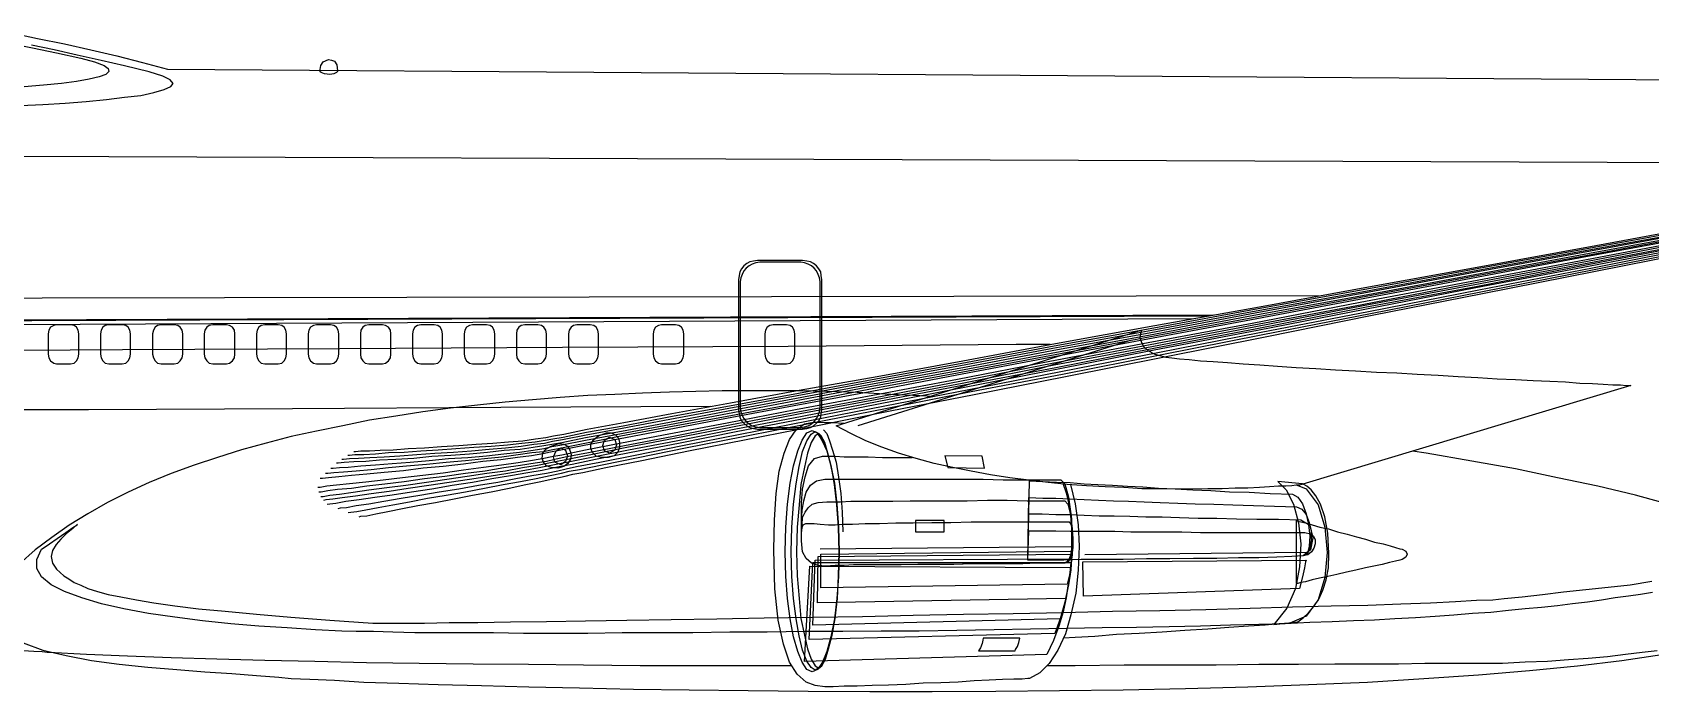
# Model space of a CAD drawing. Extents: x 895 to 2905, y -3 to 221.
# Drawn here: x 1385.3 to 1522.3, y -3.1 to 52.7 of the extents above; entities that cross this region are included whole.
import ezdxf

# ---------------------------------------------------------------- set-up
doc = ezdxf.new("R2010")
doc.units = 0
doc.header["$MEASUREMENT"] = 0
doc.layers.get('0').update_dxf_attribs({"linetype": 'CONTINUOUS'})

msp = doc.modelspace()

# ---------------------------------------------------------------- linework, layer by layer
at = {"linetype": 'Continuous'}
for points in [[(1383.38, 52.68), (1385.72, 52.17), (1388, 51.71), (1390.24, 51.21), (1392.43, 50.7), (1394.61, 50.14), (1396.74, 49.58), (1597.27, 48.17)], [(1383.38, 52.68), (1385.72, 52.17), (1388, 51.71), (1390.24, 51.21), (1392.43, 50.7), (1394.61, 50.14), (1396.74, 49.58), (1597.27, 48.17)], [(1383.38, 52.68), (1385.72, 52.17), (1388, 51.71), (1390.24, 51.21), (1392.43, 50.7), (1394.61, 50.14), (1396.74, 49.58), (1597.27, 48.17)], [(1383.33, 51.76), (1385.31, 51.36), (1387.34, 50.95), (1389.38, 50.5), (1390.54, 50.19), (1391.36, 49.89), (1391.71, 49.63), (1391.76, 49.38), (1391.51, 49.12), (1390.95, 48.92), (1390.09, 48.72), (1389.02, 48.51), (1387.75, 48.36), (1386.23, 48.21), (1384.6, 48.06)], [(1395.17, 49.33), (1393.09, 49.84), (1391.1, 50.29), (1389.07, 50.75), (1387.14, 51.21), (1385.21, 51.61)], [(1409.65, 49.38), (1409.65, 49.53), (1409.7, 49.89), (1409.91, 50.19), (1410.36, 50.39), (1410.62, 50.34), (1410.87, 50.24), (1411.08, 49.94), (1411.13, 49.43), (1411.13, 49.38), (1411.03, 49.28), (1410.82, 49.17), (1410.47, 49.12), (1410.01, 49.17), (1409.75, 49.28), (1409.65, 49.33), (1409.65, 49.38)], [(1384.29, 46.48), (1386.17, 46.58), (1388.05, 46.68), (1389.83, 46.84), (1391.56, 46.99), (1393.09, 47.19), (1394.46, 47.35), (1395.58, 47.6), (1396.44, 47.85), (1397, 48.11), (1397.2, 48.36), (1396.95, 48.67), (1396.34, 48.97), (1395.17, 49.33)], [(1563.43, 41.51), (1279.76, 42.57)], [(1410.11, 15.38), (1410.31, 15.38), (1410.82, 15.43), (1411.64, 15.48), (1412.7, 15.58), (1413.97, 15.68), (1415.45, 15.84), (1416.97, 15.99), (1418.65, 16.14), (1420.33, 16.29), (1421.95, 16.45), (1423.58, 16.6), (1425.05, 16.75), (1426.42, 16.96), (1427.59, 17.11), (1428.56, 17.21), (1429.22, 17.36), (1430.08, 17.51), (1432.06, 17.92), (1435.11, 18.53), (1439.18, 19.29), (1444.11, 20.21), (1449.9, 21.27), (1456.41, 22.55), (1463.62, 23.87), (1471.45, 25.34), (1479.84, 26.92), (1488.63, 28.54), (1497.78, 30.27), (1507.28, 32.05), (1516.98, 33.83), (1526.79, 35.66)], [(1410.57, 15.79), (1410.77, 15.79), (1411.28, 15.84), (1412.04, 15.89), (1413.11, 15.99), (1414.33, 16.09), (1415.75, 16.19), (1417.28, 16.29), (1418.9, 16.45), (1420.53, 16.6), (1422.15, 16.7), (1423.73, 16.85), (1425.2, 17.01), (1426.53, 17.16), (1427.69, 17.31), (1428.61, 17.46), (1429.27, 17.62), (1430.13, 17.77), (1432.12, 18.17), (1435.16, 18.73), (1439.23, 19.5), (1444.16, 20.41), (1449.95, 21.53), (1456.51, 22.75), (1463.73, 24.07), (1471.55, 25.54), (1479.94, 27.07), (1488.73, 28.75), (1497.93, 30.42), (1507.43, 32.2), (1517.14, 33.98), (1526.99, 35.81)], [(1411.03, 16.24), (1411.18, 16.24), (1411.69, 16.29), (1412.5, 16.35), (1413.52, 16.4), (1414.68, 16.5), (1416.06, 16.55), (1417.58, 16.65), (1419.11, 16.8), (1420.73, 16.9), (1422.31, 17.01), (1423.83, 17.16), (1425.25, 17.31), (1426.58, 17.41), (1427.69, 17.56), (1428.61, 17.72), (1429.27, 17.82), (1430.13, 17.97), (1432.12, 18.38), (1435.16, 18.94), (1439.23, 19.7), (1444.21, 20.66), (1450, 21.73), (1456.56, 22.95), (1463.78, 24.27), (1471.65, 25.75), (1479.99, 27.27), (1488.83, 28.95), (1498.03, 30.63), (1507.53, 32.4), (1517.24, 34.18), (1527.1, 36.01)], [(1411.48, 16.55), (1411.64, 16.55), (1412.14, 16.6), (1412.91, 16.65), (1413.87, 16.7), (1415.09, 16.75), (1416.41, 16.85), (1417.84, 16.96), (1419.36, 17.06), (1420.94, 17.16), (1422.46, 17.26), (1423.98, 17.41), (1425.36, 17.51), (1426.68, 17.67), (1427.75, 17.82), (1428.66, 17.92), (1429.32, 18.07), (1430.18, 18.23), (1432.17, 18.63), (1435.22, 19.19), (1439.28, 19.95), (1444.26, 20.87), (1450.06, 21.94), (1456.61, 23.16), (1463.88, 24.48), (1471.7, 25.95), (1480.09, 27.47), (1488.93, 29.1), (1498.18, 30.78), (1507.68, 32.56), (1517.39, 34.34), (1527.3, 36.11)], [(1411.99, 16.9), (1412.14, 16.9), (1412.6, 16.96), (1413.36, 16.96), (1414.33, 17.01), (1415.45, 17.11), (1416.77, 17.16), (1418.19, 17.26), (1419.66, 17.36), (1421.14, 17.46), (1422.66, 17.56), (1424.14, 17.67), (1425.51, 17.77), (1426.73, 17.92), (1427.85, 18.02), (1428.71, 18.17), (1429.37, 18.28), (1430.24, 18.43), (1432.22, 18.84), (1435.32, 19.39), (1439.33, 20.16), (1444.31, 21.07), (1450.16, 22.14), (1456.71, 23.36), (1463.98, 24.68), (1471.81, 26.15), (1480.24, 27.68), (1489.08, 29.3), (1498.28, 30.98), (1507.78, 32.71), (1517.54, 34.49), (1527.45, 36.32)], [(1412.5, 17.21), (1412.65, 17.21), (1413.11, 17.26), (1413.82, 17.26), (1414.74, 17.31), (1415.85, 17.36), (1417.12, 17.46), (1418.5, 17.51), (1419.92, 17.62), (1421.39, 17.72), (1422.87, 17.82), (1424.29, 17.92), (1425.61, 18.02), (1426.83, 18.12), (1427.9, 18.28), (1428.76, 18.38), (1429.42, 18.53), (1430.29, 18.68), (1432.27, 19.09), (1435.37, 19.65), (1439.43, 20.41), (1444.41, 21.33), (1450.21, 22.39), (1456.81, 23.56), (1464.08, 24.88), (1471.91, 26.36), (1480.34, 27.88), (1489.19, 29.46), (1498.44, 31.13), (1507.94, 32.86), (1517.69, 34.64), (1527.6, 36.47)], [(1526.69, 35.3), (1516.88, 33.42), (1507.17, 31.59), (1497.72, 29.81), (1488.58, 28.03), (1479.78, 26.41), (1471.45, 24.83), (1463.62, 23.31), (1456.46, 21.94), (1449.9, 20.72), (1444.11, 19.6), (1439.18, 18.68), (1435.16, 17.92), (1432.12, 17.31), (1430.13, 16.9), (1429.27, 16.75), (1428.61, 16.6), (1427.64, 16.45), (1426.42, 16.24), (1425, 16.04), (1423.48, 15.84), (1421.8, 15.63), (1420.07, 15.38), (1418.34, 15.18), (1416.62, 14.97), (1414.99, 14.77), (1413.52, 14.62), (1412.14, 14.46), (1411.03, 14.36), (1410.21, 14.26), (1409.65, 14.16), (1409.45, 14.16)], [(1409.55, 13.8), (1409.75, 13.8), (1410.31, 13.91), (1411.13, 14.01), (1412.3, 14.11), (1413.62, 14.31), (1415.14, 14.46), (1416.77, 14.67), (1418.5, 14.92), (1420.22, 15.13), (1421.95, 15.38), (1423.63, 15.58), (1425.2, 15.84), (1426.63, 16.04), (1427.85, 16.24), (1428.81, 16.4), (1429.52, 16.55), (1430.39, 16.75), (1432.37, 17.11), (1435.42, 17.72), (1439.43, 18.48), (1444.36, 19.45), (1450.11, 20.56), (1456.66, 21.78), (1463.83, 23.16), (1471.65, 24.68), (1479.94, 26.26), (1488.73, 27.93), (1497.88, 29.66), (1507.33, 31.49), (1516.98, 33.32), (1526.79, 35.2)], [(1526.64, 35.5), (1516.83, 33.67), (1507.12, 31.85), (1497.67, 30.07), (1488.53, 28.34), (1479.73, 26.71), (1471.35, 25.14), (1463.57, 23.66), (1456.36, 22.29), (1449.8, 21.07), (1444.06, 20), (1439.08, 19.04), (1435.06, 18.28), (1432.01, 17.72), (1430.03, 17.31), (1429.17, 17.16), (1428.51, 17.01), (1427.54, 16.85), (1426.37, 16.7), (1424.95, 16.5), (1423.43, 16.35), (1421.8, 16.14), (1420.07, 15.94), (1418.39, 15.79), (1416.72, 15.58), (1415.09, 15.43), (1413.62, 15.28), (1412.3, 15.18), (1411.23, 15.07), (1410.36, 14.97), (1409.86, 14.92), (1409.65, 14.92)], [(1409.7, 13.4), (1409.91, 13.4), (1410.47, 13.5), (1411.28, 13.6), (1412.45, 13.75), (1413.77, 13.96), (1415.29, 14.16), (1416.92, 14.36), (1418.65, 14.62), (1420.38, 14.87), (1422.1, 15.13), (1423.78, 15.38), (1425.36, 15.58), (1426.78, 15.84), (1428.05, 16.04), (1429.02, 16.24), (1429.73, 16.4), (1430.59, 16.55), (1432.57, 16.96), (1435.62, 17.56), (1439.64, 18.33), (1444.57, 19.29), (1450.31, 20.41), (1456.81, 21.63), (1464.03, 23), (1471.81, 24.53), (1480.09, 26.1), (1488.88, 27.78), (1497.98, 29.56), (1507.43, 31.34), (1517.08, 33.17), (1526.89, 35.05)], [(1409.96, 13.09), (1410.16, 13.14), (1410.72, 13.19), (1411.53, 13.3), (1412.65, 13.45), (1413.97, 13.65), (1415.5, 13.86), (1417.12, 14.11), (1418.85, 14.36), (1420.58, 14.62), (1422.31, 14.87), (1423.98, 15.13), (1425.56, 15.38), (1426.98, 15.63), (1428.2, 15.84), (1429.22, 16.04), (1429.93, 16.19), (1430.79, 16.35), (1432.78, 16.75), (1435.77, 17.36), (1439.79, 18.12), (1444.72, 19.09), (1450.46, 20.21), (1456.97, 21.48), (1464.18, 22.85), (1471.96, 24.32), (1480.24, 25.95), (1488.98, 27.63), (1498.13, 29.41), (1507.53, 31.18), (1517.14, 33.06), (1526.94, 34.95)], [(1410.26, 12.74), (1410.47, 12.79), (1410.97, 12.84), (1411.84, 12.99), (1412.96, 13.14), (1414.28, 13.35), (1415.75, 13.55), (1417.38, 13.8), (1419.11, 14.06), (1420.83, 14.36), (1422.56, 14.62), (1424.19, 14.92), (1425.76, 15.18), (1427.24, 15.43), (1428.46, 15.63), (1429.47, 15.84), (1430.18, 15.99), (1431, 16.14), (1432.98, 16.55), (1435.98, 17.16), (1439.99, 17.92), (1444.87, 18.89), (1450.61, 20), (1457.07, 21.27), (1464.23, 22.65), (1472.01, 24.17), (1480.29, 25.8), (1489.03, 27.47), (1498.13, 29.25), (1507.53, 31.08), (1517.19, 32.91), (1526.94, 34.79)], [(1411.18, 12.38), (1411.38, 12.43), (1411.89, 12.48), (1412.7, 12.64), (1413.77, 12.79), (1415.04, 12.99), (1416.51, 13.25), (1418.09, 13.5), (1419.72, 13.8), (1421.39, 14.06), (1423.07, 14.36), (1424.7, 14.62), (1426.22, 14.92), (1427.59, 15.18), (1428.81, 15.38), (1429.78, 15.58), (1430.49, 15.74), (1431.35, 15.94), (1433.34, 16.29), (1436.33, 16.9), (1440.35, 17.72), (1445.23, 18.68), (1450.97, 19.8), (1457.47, 21.07), (1464.59, 22.44), (1472.37, 23.97), (1480.6, 25.59), (1489.34, 27.32), (1498.44, 29.05), (1507.78, 30.88), (1517.39, 32.76), (1527.15, 34.69)], [(1412.04, 12.03), (1412.24, 12.08), (1412.75, 12.13), (1413.52, 12.28), (1414.58, 12.48), (1415.8, 12.69), (1417.23, 12.94), (1418.75, 13.25), (1420.33, 13.5), (1421.95, 13.8), (1423.58, 14.11), (1425.15, 14.41), (1426.63, 14.67), (1427.95, 14.92), (1429.12, 15.18), (1430.08, 15.38), (1430.74, 15.53), (1431.61, 15.68), (1433.54, 16.09), (1436.59, 16.7), (1440.6, 17.51), (1445.48, 18.48), (1451.17, 19.6), (1457.68, 20.87), (1464.79, 22.29), (1472.52, 23.76), (1480.8, 25.39), (1489.49, 27.12), (1498.59, 28.9), (1507.94, 30.73), (1517.54, 32.61), (1527.25, 34.54)], [(1412.96, 11.67), (1413.11, 11.72), (1413.62, 11.77), (1414.38, 11.92), (1415.4, 12.13), (1416.62, 12.38), (1417.94, 12.64), (1419.41, 12.89), (1420.99, 13.19), (1422.56, 13.5), (1424.14, 13.8), (1425.66, 14.11), (1427.08, 14.41), (1428.35, 14.67), (1429.47, 14.92), (1430.39, 15.13), (1431.05, 15.28), (1431.91, 15.43), (1433.84, 15.84), (1436.89, 16.45), (1440.86, 17.26), (1445.74, 18.23), (1451.48, 19.34), (1457.93, 20.66), (1465.05, 22.04), (1472.77, 23.56), (1481, 25.19), (1489.69, 26.92), (1498.74, 28.75), (1508.09, 30.57), (1517.64, 32.46), (1527.35, 34.39)], [(1452.14, 25.75), (1452.14, 31.74), (1452.09, 32.1), (1452.04, 32.4), (1451.88, 32.66), (1451.68, 32.91), (1451.43, 33.12), (1451.17, 33.27), (1450.87, 33.32), (1450.51, 33.37), (1446.7, 33.37), (1446.35, 33.32), (1446.04, 33.27), (1445.79, 33.12), (1445.53, 32.91), (1445.33, 32.66), (1445.18, 32.4), (1445.13, 32.1), (1445.07, 31.74), (1445.07, 25.75)], [(1451.99, 25.75), (1451.99, 31.59), (1451.94, 31.9), (1451.83, 32.2), (1451.68, 32.51), (1451.48, 32.71), (1451.27, 32.91), (1450.97, 33.06), (1450.66, 33.17), (1450.36, 33.22), (1446.9, 33.22), (1446.55, 33.17), (1446.24, 33.06), (1445.99, 32.91), (1445.74, 32.71), (1445.53, 32.51), (1445.38, 32.2), (1445.28, 31.9), (1445.23, 31.59), (1445.23, 25.65)], [(1261.67, 30.22), (1261.26, 29.71), (1261.06, 29.25), (1261.11, 28.85), (1261.46, 28.54), (1262.17, 28.24), (1263.34, 28.03), (1264.97, 27.93), (1267.2, 27.88), (1485.28, 28.76)], [(1262.58, 31.08), (1262.12, 30.52), (1261.82, 29.91), (1261.72, 29.3), (1261.92, 28.69), (1262.53, 28.19), (1263.55, 27.73), (1265.12, 27.47), (1267.31, 27.37), (1483.58, 28.46)], [(1494.2, 30.37), (1262.58, 29.96)], [(1349.63, 28.14), (1484.84, 28.68)], [(1388.51, 24.63), (1388.82, 24.68), (1389.02, 24.88), (1389.17, 25.14), (1389.22, 25.44), (1389.22, 27.17), (1389.17, 27.47), (1389.02, 27.73), (1388.82, 27.88), (1388.51, 27.93), (1387.34, 27.93), (1387.09, 27.88), (1386.83, 27.73), (1386.68, 27.47), (1386.63, 27.17), (1386.63, 25.44), (1386.68, 25.14), (1386.83, 24.88), (1387.09, 24.68), (1387.34, 24.63), (1388.51, 24.63)], [(1392.88, 24.63), (1393.19, 24.68), (1393.39, 24.88), (1393.54, 25.14), (1393.59, 25.44), (1393.59, 27.17), (1393.54, 27.47), (1393.39, 27.73), (1393.19, 27.88), (1392.88, 27.93), (1391.76, 27.93), (1391.46, 27.88), (1391.26, 27.73), (1391.1, 27.47), (1391.05, 27.17), (1391.05, 25.44), (1391.1, 25.14), (1391.26, 24.88), (1391.46, 24.68), (1391.76, 24.63), (1392.88, 24.63)], [(1397.3, 24.63), (1397.61, 24.68), (1397.81, 24.88), (1397.96, 25.14), (1398.02, 25.44), (1398.02, 27.17), (1397.96, 27.47), (1397.81, 27.73), (1397.61, 27.88), (1397.3, 27.93), (1396.19, 27.93), (1395.88, 27.88), (1395.68, 27.73), (1395.53, 27.47), (1395.47, 27.17), (1395.47, 25.44), (1395.53, 25.14), (1395.68, 24.88), (1395.88, 24.68), (1396.19, 24.63), (1397.3, 24.63)], [(1401.73, 24.63), (1401.98, 24.68), (1402.23, 24.88), (1402.39, 25.14), (1402.44, 25.44), (1402.44, 27.17), (1402.39, 27.47), (1402.23, 27.73), (1401.98, 27.88), (1401.73, 27.93), (1400.56, 27.93), (1400.25, 27.88), (1400.05, 27.73), (1399.9, 27.47), (1399.84, 27.17), (1399.84, 25.44), (1399.9, 25.14), (1400.05, 24.88), (1400.25, 24.68), (1400.56, 24.63), (1401.73, 24.63)], [(1406.1, 24.63), (1406.4, 24.68), (1406.6, 24.88), (1406.76, 25.14), (1406.81, 25.44), (1406.81, 27.17), (1406.76, 27.47), (1406.6, 27.73), (1406.4, 27.88), (1406.1, 27.93), (1404.98, 27.93), (1404.67, 27.88), (1404.47, 27.73), (1404.32, 27.47), (1404.27, 27.17), (1404.27, 25.44), (1404.32, 25.14), (1404.47, 24.88), (1404.67, 24.68), (1404.98, 24.63), (1406.1, 24.63)], [(1410.52, 24.63), (1410.82, 24.68), (1411.03, 24.88), (1411.18, 25.14), (1411.23, 25.44), (1411.23, 27.17), (1411.18, 27.47), (1411.03, 27.73), (1410.82, 27.88), (1410.52, 27.93), (1409.35, 27.93), (1409.09, 27.88), (1408.84, 27.73), (1408.69, 27.47), (1408.64, 27.17), (1408.64, 25.44), (1408.69, 25.14), (1408.84, 24.88), (1409.09, 24.68), (1409.35, 24.63), (1410.52, 24.63)], [(1414.94, 24.63), (1415.19, 24.68), (1415.45, 24.88), (1415.6, 25.14), (1415.65, 25.44), (1415.65, 27.17), (1415.6, 27.47), (1415.45, 27.73), (1415.19, 27.88), (1414.94, 27.93), (1413.77, 27.93), (1413.46, 27.88), (1413.26, 27.73), (1413.11, 27.47), (1413.06, 27.17), (1413.06, 25.44), (1413.11, 25.14), (1413.26, 24.88), (1413.46, 24.68), (1413.77, 24.63), (1414.94, 24.63)], [(1419.31, 24.63), (1419.61, 24.68), (1419.82, 24.88), (1419.97, 25.14), (1420.02, 25.44), (1420.02, 27.17), (1419.97, 27.47), (1419.82, 27.73), (1419.61, 27.88), (1419.31, 27.93), (1418.19, 27.93), (1417.89, 27.88), (1417.68, 27.73), (1417.53, 27.47), (1417.48, 27.17), (1417.48, 25.44), (1417.53, 25.14), (1417.68, 24.88), (1417.89, 24.68), (1418.19, 24.63), (1419.31, 24.63)], [(1423.73, 24.63), (1424.04, 24.68), (1424.24, 24.88), (1424.39, 25.14), (1424.44, 25.44), (1424.44, 27.17), (1424.39, 27.47), (1424.24, 27.73), (1424.04, 27.88), (1423.73, 27.93), (1422.56, 27.93), (1422.31, 27.88), (1422.05, 27.73), (1421.9, 27.47), (1421.85, 27.17), (1421.85, 25.44), (1421.9, 25.14), (1422.05, 24.88), (1422.31, 24.68), (1422.56, 24.63), (1423.73, 24.63)], [(1428.1, 24.63), (1428.41, 24.68), (1428.61, 24.88), (1428.76, 25.14), (1428.81, 25.44), (1428.81, 27.17), (1428.76, 27.47), (1428.61, 27.73), (1428.41, 27.88), (1428.1, 27.93), (1426.98, 27.93), (1426.68, 27.88), (1426.47, 27.73), (1426.32, 27.47), (1426.27, 27.17), (1426.27, 25.44), (1426.32, 25.14), (1426.47, 24.88), (1426.68, 24.68), (1426.98, 24.63), (1428.1, 24.63)], [(1432.52, 24.63), (1432.83, 24.68), (1433.03, 24.88), (1433.18, 25.14), (1433.23, 25.44), (1433.23, 27.17), (1433.18, 27.47), (1433.03, 27.73), (1432.83, 27.88), (1432.52, 27.93), (1431.4, 27.93), (1431.1, 27.88), (1430.9, 27.73), (1430.74, 27.47), (1430.69, 27.17), (1430.69, 25.44), (1430.74, 25.14), (1430.9, 24.88), (1431.1, 24.68), (1431.4, 24.63), (1432.52, 24.63)], [(1439.74, 24.63), (1440.04, 24.68), (1440.25, 24.88), (1440.4, 25.14), (1440.45, 25.44), (1440.45, 27.17), (1440.4, 27.47), (1440.25, 27.73), (1440.04, 27.88), (1439.74, 27.93), (1438.57, 27.93), (1438.32, 27.88), (1438.06, 27.73), (1437.91, 27.47), (1437.86, 27.17), (1437.86, 25.44), (1437.91, 25.14), (1438.06, 24.88), (1438.32, 24.68), (1438.57, 24.63), (1439.74, 24.63)], [(1449.14, 24.63), (1449.45, 24.68), (1449.65, 24.88), (1449.8, 25.14), (1449.85, 25.44), (1449.85, 27.17), (1449.8, 27.47), (1449.65, 27.73), (1449.45, 27.88), (1449.14, 27.93), (1448.02, 27.93), (1447.72, 27.88), (1447.51, 27.73), (1447.36, 27.47), (1447.31, 27.17), (1447.31, 25.44), (1447.36, 25.14), (1447.51, 24.88), (1447.72, 24.68), (1448.02, 24.63), (1449.14, 24.63)], [(1453.36, 19.39), (1479.17, 27.47), (1479.17, 27.37), (1479.12, 27.17), (1479.07, 26.86), (1479.17, 26.51), (1479.38, 26.1), (1479.73, 25.75), (1480.34, 25.44), (1481.26, 25.19), (1481.77, 25.14), (1482.43, 25.04), (1483.24, 24.98), (1484.21, 24.88), (1485.27, 24.83), (1486.49, 24.73), (1487.81, 24.63), (1489.24, 24.53), (1490.71, 24.43), (1492.29, 24.32), (1493.96, 24.22), (1495.64, 24.12), (1497.32, 24.02), (1499.1, 23.92), (1500.82, 23.87), (1502.55, 23.76), (1504.33, 23.66), (1506.01, 23.56), (1507.68, 23.46), (1509.31, 23.36), (1510.88, 23.31), (1512.36, 23.21), (1513.78, 23.16), (1515.1, 23.1), (1516.32, 23), (1517.39, 22.95), (1518.3, 22.9), (1519.12, 22.85), (1519.78, 22.85), (1520.24, 22.8), (1520.54, 22.8), (1520.64, 22.8), (1492.59, 14.36), (1492.49, 14.36), (1492.29, 14.36), (1491.93, 14.31), (1491.42, 14.26), (1490.81, 14.26), (1490.05, 14.21), (1489.19, 14.16), (1488.22, 14.11), (1487.15, 14.11), (1486.04, 14.06), (1484.82, 14.06), (1483.49, 14.01), (1482.12, 14.01), (1480.7, 14.06), (1479.23, 14.06), (1477.7, 14.16), (1476.13, 14.21), (1474.55, 14.31), (1472.92, 14.41), (1471.3, 14.57), (1469.67, 14.77), (1468.05, 14.97), (1466.42, 15.23), (1464.79, 15.53), (1463.22, 15.84), (1461.64, 16.19), (1460.12, 16.6), (1458.64, 17.06), (1457.22, 17.56), (1455.85, 18.12), (1454.58, 18.73), (1453.36, 19.39)], [(1471.46, 26.27), (1468.6, 26.26), (1449.29, 26.1), (1430.18, 26), (1411.33, 25.9), (1392.93, 25.8), (1375.2, 25.7)], [(1478.16, 26.56), (1455.19, 19.39)], [(1445.07, 25.75), (1445.07, 20.72), (1445.13, 20.41), (1445.18, 20.11), (1445.33, 19.8), (1445.53, 19.6), (1445.79, 19.39), (1446.04, 19.24), (1446.35, 19.14), (1446.7, 19.09), (1450.51, 19.09), (1450.87, 19.14), (1451.17, 19.24), (1451.43, 19.39), (1451.68, 19.6), (1451.88, 19.8), (1452.04, 20.11), (1452.09, 20.41), (1452.14, 20.72), (1452.14, 25.75)], [(1445.23, 25.65), (1445.23, 20.92), (1445.28, 20.56), (1445.38, 20.26), (1445.53, 20), (1445.74, 19.75), (1445.99, 19.55), (1446.24, 19.39), (1446.55, 19.29), (1446.9, 19.24), (1450.36, 19.24), (1450.66, 19.29), (1450.97, 19.39), (1451.27, 19.55), (1451.48, 19.75), (1451.68, 20), (1451.83, 20.26), (1451.94, 20.56), (1451.99, 20.92), (1451.99, 25.75)], [(1450.26, 22.34), (1448.12, 22.34), (1445.94, 22.34), (1443.7, 22.34), (1441.47, 22.29), (1439.23, 22.24), (1436.94, 22.14), (1434.61, 22.04), (1432.32, 21.94), (1429.98, 21.78), (1427.64, 21.58), (1425.31, 21.38), (1422.97, 21.12), (1420.68, 20.87), (1418.34, 20.56), (1416.06, 20.21), (1413.82, 19.85), (1411.58, 19.39), (1409.35, 18.94), (1407.21, 18.48), (1405.08, 17.92), (1403, 17.36), (1400.96, 16.7), (1398.98, 16.04), (1397.05, 15.33), (1395.17, 14.57), (1393.39, 13.75), (1391.66, 12.89), (1389.99, 11.92), (1388.41, 10.96), (1386.94, 9.94), (1385.51, 8.87), (1384.19, 7.71)], [(1461.27, 21.87), (1461.08, 21.88), (1457.98, 22.04), (1455.14, 22.19), (1452.55, 22.29), (1450.26, 22.34)], [(1442.75, 21.02), (1424.95, 20.92), (1407.32, 20.82), (1390.04, 20.72), (1373.37, 20.72)], [(1473.19, 14.4), (1473.58, 12.79), (1473.84, 11.01), (1473.94, 9.18), (1473.84, 7.15), (1473.64, 5.22), (1473.23, 3.39), (1472.77, 1.76), (1472.11, 0.39), (1471.4, -0.73), (1470.59, -1.54), (1469.72, -2), (1469.57, -2), (1469.11, -2.05), (1468.4, -2.05), (1467.44, -2.1), (1466.32, -2.15), (1465.05, -2.2), (1463.67, -2.31), (1462.2, -2.36), (1460.73, -2.41), (1459.25, -2.51), (1457.78, -2.56), (1456.41, -2.61), (1455.14, -2.66), (1454.02, -2.66), (1453.1, -2.71), (1452.39, -2.71), (1451.58, -2.61), (1450.82, -2.31), (1450.06, -1.65), (1449.39, -0.63), (1448.89, 0.9), (1448.43, 2.93), (1448.17, 5.57), (1448.07, 8.87), (1448.12, 11.42), (1448.28, 13.65), (1448.53, 15.53), (1448.94, 17.06), (1449.39, 18.23), (1449.95, 19.04), (1450.66, 19.55), (1451.43, 19.7)], [(1451.43, 19.7), (1451.53, 19.7), (1451.88, 19.7), (1452.39, 19.65), (1453.1, 19.65), (1453.97, 19.6), (1454, 19.6)], [(1429.88, 17.87), (1430.29, 17.82), (1430.59, 17.67), (1430.79, 17.31), (1430.9, 16.96), (1430.85, 16.55), (1430.64, 16.19), (1430.29, 15.94), (1429.78, 15.79), (1429.22, 15.84), (1428.81, 15.99), (1428.56, 16.29), (1428.46, 16.65), (1428.51, 17.06), (1428.76, 17.41), (1429.22, 17.67), (1429.88, 17.87)], [(1433.89, 18.78), (1434.3, 18.78), (1434.66, 18.63), (1434.91, 18.33), (1435.01, 17.97), (1435.01, 17.56), (1434.86, 17.16), (1434.55, 16.85), (1434.05, 16.7), (1433.49, 16.7), (1433.03, 16.8), (1432.73, 17.11), (1432.57, 17.46), (1432.57, 17.82), (1432.83, 18.23), (1433.23, 18.53), (1433.89, 18.78)], [(1434.15, 18.43), (1434.61, 18.23), (1434.76, 17.77), (1434.61, 17.31), (1434.15, 17.06), (1433.74, 17.26), (1433.59, 17.72), (1433.74, 18.17), (1434.15, 18.43)], [(1449.04, 8.72), (1449.09, 10.81), (1449.24, 12.74), (1449.45, 14.52), (1449.75, 15.99), (1450.11, 17.26), (1450.46, 18.17), (1450.87, 18.78), (1451.33, 18.99), (1451.73, 18.78), (1452.14, 18.17), (1452.55, 17.26), (1452.9, 15.99), (1453.21, 14.52), (1453.41, 12.74), (1453.56, 10.81), (1453.61, 8.72), (1453.56, 6.64), (1453.41, 4.76), (1453.21, 3.03), (1452.9, 1.51), (1452.55, 0.29), (1452.19, -0.63), (1451.78, -1.24), (1451.33, -1.44), (1450.87, -1.24), (1450.46, -0.63), (1450.11, 0.29), (1449.75, 1.51), (1449.45, 3.03), (1449.24, 4.76), (1449.09, 6.64), (1449.04, 8.72)], [(1449.55, 8.72), (1449.6, 10.81), (1449.75, 12.74), (1449.95, 14.46), (1450.21, 15.94), (1450.51, 17.21), (1450.87, 18.12), (1451.22, 18.68), (1451.58, 18.89), (1451.94, 18.68), (1452.24, 18.12), (1452.6, 17.21), (1452.9, 15.94), (1453.21, 14.46), (1453.41, 12.74), (1453.56, 10.81), (1453.61, 8.72), (1453.56, 6.64), (1453.41, 4.76), (1453.21, 3.03), (1452.95, 1.61), (1452.65, 0.39), (1452.29, -0.53), (1451.94, -1.09), (1451.58, -1.29), (1451.22, -1.09), (1450.87, -0.53), (1450.51, 0.39), (1450.21, 1.61), (1449.95, 3.03), (1449.75, 4.76), (1449.6, 6.64), (1449.55, 8.72)], [(1451.88, -1.14), (1452.14, -0.93), (1452.44, -0.37), (1452.7, 0.49), (1453, 1.66), (1453.26, 3.08), (1453.46, 4.76), (1453.56, 6.69), (1453.61, 8.72), (1453.56, 10.81), (1453.41, 12.69), (1453.21, 14.41), (1452.95, 15.89), (1452.65, 17.06), (1452.39, 17.97), (1452.09, 18.53), (1451.88, 18.73), (1451.58, 18.53), (1451.22, 17.97), (1450.92, 17.06), (1450.66, 15.89), (1450.36, 14.41), (1450.21, 12.69), (1450.06, 10.81), (1450, 8.72), (1450.06, 6.69), (1450.21, 4.76), (1450.36, 3.08), (1450.66, 1.66), (1450.92, 0.49), (1451.22, -0.37), (1451.58, -0.93), (1451.88, -1.14)], [(1452.29, 19.04), (1452.55, 18.73), (1452.8, 18.12), (1453.05, 17.31), (1453.36, 16.29), (1453.56, 15.02), (1453.76, 13.65), (1453.87, 12.08), (1453.92, 10.4)], [(1430.03, 17.51), (1430.44, 17.31), (1430.59, 16.85), (1430.44, 16.35), (1430.03, 16.09), (1429.52, 16.29), (1429.42, 16.75), (1429.63, 17.26), (1430.03, 17.51)], [(1472.57, 14.45), (1472.82, 13.7), (1473.13, 12.38), (1473.28, 10.81), (1473.28, 8.93), (1473.23, 8.52), (1473.08, 8.11), (1472.87, 7.86), (1472.62, 7.76), (1472.47, 7.76), (1471.96, 7.76), (1471.25, 7.76), (1470.23, 7.76), (1469.11, 7.71), (1467.79, 7.71), (1466.32, 7.71), (1464.84, 7.71), (1463.27, 7.65), (1461.74, 7.65), (1460.27, 7.65), (1458.85, 7.6), (1457.58, 7.6), (1456.46, 7.6), (1455.49, 7.6), (1454.83, 7.6), (1454.02, 7.55), (1453.26, 7.55), (1452.49, 7.5), (1451.83, 7.55), (1451.27, 7.76), (1450.82, 8.16), (1450.51, 8.72), (1450.41, 9.64), (1450.41, 10.55), (1450.41, 11.62), (1450.41, 12.84), (1450.51, 14.01), (1450.72, 15.07), (1451.02, 15.99), (1451.53, 16.6), (1452.19, 16.8), (1452.29, 16.8), (1452.7, 16.8), (1453.26, 16.8), (1454.02, 16.75), (1454.98, 16.75), (1456.05, 16.75), (1457.27, 16.7), (1458.64, 16.7), (1459.8, 16.7)], [(1465.71, 16.8), (1462.56, 16.85), (1462.81, 15.84), (1465.91, 15.79), (1465.71, 16.8)], [(1524, 12.69), (1521.05, 13.5), (1517.85, 14.26), (1514.44, 14.97), (1510.88, 15.74), (1507.17, 16.4), (1503.31, 17.06), (1502.15, 17.24)], [(1472.37, 14.82), (1472.72, 14.46), (1473.03, 13.35), (1473.28, 11.52), (1473.28, 8.98), (1473.23, 8.57), (1473.13, 8.16), (1472.92, 7.86), (1472.62, 7.76), (1472.47, 7.76), (1471.96, 7.76), (1471.25, 7.76), (1470.23, 7.76), (1469.11, 7.71), (1467.79, 7.71), (1466.32, 7.71), (1464.84, 7.71), (1463.27, 7.65), (1461.74, 7.65), (1460.27, 7.65), (1458.85, 7.6), (1457.58, 7.6), (1456.46, 7.6), (1455.49, 7.6), (1454.83, 7.6), (1454.02, 7.55), (1453.26, 7.55), (1452.49, 7.5), (1451.83, 7.55), (1451.27, 7.76), (1450.82, 8.16), (1450.51, 8.72), (1450.41, 9.64), (1450.41, 10.45), (1450.41, 11.31), (1450.46, 12.23), (1450.61, 13.04), (1450.82, 13.75), (1451.17, 14.36), (1451.68, 14.72), (1452.39, 14.87), (1452.55, 14.87), (1452.9, 14.87), (1453.56, 14.87), (1454.37, 14.87), (1455.39, 14.87), (1456.56, 14.87), (1457.88, 14.87), (1459.36, 14.87), (1460.88, 14.87), (1462.46, 14.87), (1464.13, 14.87), (1465.81, 14.87), (1467.49, 14.82), (1469.16, 14.82), (1470.79, 14.82), (1472.37, 14.82)], [(1491.98, 13.6), (1492.44, 13.35), (1492.85, 12.79), (1493.15, 11.92), (1493.35, 11.01), (1493.46, 10.04), (1493.4, 9.18), (1493.25, 8.62), (1492.9, 8.37), (1491.93, 8.32), (1490.66, 8.26), (1489.14, 8.21), (1487.41, 8.21), (1485.58, 8.16), (1483.6, 8.16), (1481.61, 8.11), (1479.63, 8.11), (1477.65, 8.06), (1475.82, 8.06), (1474.09, 8.06), (1472.62, 8.01), (1471.35, 8.01), (1470.38, 8.01), (1469.77, 8.01), (1469.57, 8.01), (1469.72, 14.72), (1470.84, 14.67), (1472.01, 14.62), (1473.18, 14.57), (1474.35, 14.46), (1475.52, 14.41), (1476.74, 14.36), (1478.01, 14.26), (1479.33, 14.21), (1480.65, 14.11), (1482.07, 14.06), (1483.55, 13.96), (1485.07, 13.91), (1486.65, 13.8), (1488.32, 13.75), (1490.1, 13.65), (1491.98, 13.6)], [(1492.4, 14.36), (1493.15, 14.06), (1494.17, 12.69), (1494.73, 10.81), (1494.93, 8.67), (1494.73, 6.54), (1494.17, 4.66), (1493.15, 3.28), (1491.78, 2.67), (1490.86, 2.62), (1489.69, 2.52), (1488.27, 2.42), (1486.59, 2.32), (1484.82, 2.17), (1482.88, 2.06), (1480.95, 1.91), (1479.02, 1.81), (1477.09, 1.71), (1475.26, 1.56), (1473.58, 1.45), (1472.61, 1.42)], [(1490.76, 14.67), (1491.47, 13.96), (1492.08, 12.74), (1492.49, 11.16), (1492.69, 9.38), (1492.59, 7.45), (1492.24, 5.62), (1491.52, 3.95), (1490.41, 2.57), (1492.44, 2.78), (1492.9, 3.13), (1493.35, 3.54), (1493.81, 4.1), (1494.22, 4.71), (1494.57, 5.47), (1494.83, 6.33), (1495.03, 7.35), (1495.08, 8.57), (1494.98, 10.3), (1494.73, 11.67), (1494.37, 12.74), (1493.96, 13.45), (1493.56, 13.96), (1493.2, 14.26), (1492.95, 14.41), (1492.85, 14.46), (1490.76, 14.67)], [(1472.72, 13.04), (1472.97, 12.74), (1473.18, 11.97), (1473.33, 10.7), (1473.33, 9.03), (1473.28, 8.57), (1473.18, 8.16), (1472.97, 7.86), (1472.67, 7.76), (1472.52, 7.76), (1472.01, 7.76), (1471.3, 7.76), (1470.28, 7.76), (1469.11, 7.71), (1467.79, 7.71), (1466.37, 7.71), (1464.84, 7.71), (1463.32, 7.65), (1461.79, 7.65), (1460.27, 7.65), (1458.85, 7.6), (1457.58, 7.6), (1456.46, 7.6), (1455.54, 7.6), (1454.83, 7.6), (1454.02, 7.55), (1453.26, 7.55), (1452.49, 7.5), (1451.83, 7.55), (1451.27, 7.76), (1450.82, 8.16), (1450.51, 8.72), (1450.41, 9.64), (1450.41, 10.4), (1450.46, 11.01), (1450.51, 11.62), (1450.72, 12.08), (1450.97, 12.43), (1451.33, 12.74), (1451.83, 12.89), (1452.55, 12.94), (1452.7, 12.94), (1453.1, 12.94), (1453.71, 12.94), (1454.58, 12.99), (1455.59, 12.99), (1456.81, 12.99), (1458.14, 12.99), (1459.61, 13.04), (1461.13, 13.04), (1462.81, 13.04), (1464.44, 13.04), (1466.16, 13.09), (1467.84, 13.09), (1469.52, 13.04), (1471.15, 13.04), (1472.72, 13.04)], [(1492.34, 12.53), (1492.79, 12.33), (1493.15, 11.87), (1493.4, 11.21), (1493.56, 10.45), (1493.56, 9.69), (1493.46, 9.03), (1493.25, 8.57), (1492.9, 8.37), (1491.93, 8.32), (1490.66, 8.26), (1489.14, 8.21), (1487.41, 8.21), (1485.58, 8.16), (1483.6, 8.16), (1481.61, 8.11), (1479.63, 8.11), (1477.65, 8.06), (1475.82, 8.06), (1474.09, 8.06), (1472.62, 8.01), (1471.35, 8.01), (1470.38, 8.01), (1469.77, 8.01), (1469.57, 8.01), (1469.67, 13.3), (1470.84, 13.25), (1471.96, 13.25), (1473.13, 13.19), (1474.35, 13.14), (1475.57, 13.09), (1476.84, 13.04), (1478.11, 12.99), (1479.43, 12.94), (1480.8, 12.89), (1482.27, 12.84), (1483.75, 12.79), (1485.32, 12.74), (1486.95, 12.69), (1488.68, 12.64), (1490.46, 12.58), (1492.34, 12.53)], [(1522.47, 5.27), (1521.46, 5.11), (1520.44, 4.96), (1519.32, 4.81), (1518.15, 4.61), (1516.98, 4.45), (1515.71, 4.3), (1514.44, 4.15), (1513.07, 4), (1511.7, 3.89), (1510.27, 3.74), (1508.8, 3.59), (1507.23, 3.49), (1505.65, 3.34), (1504.07, 3.23), (1502.4, 3.13), (1500.67, 3.03), (1498.94, 2.93), (1497.17, 2.88), (1495.34, 2.78), (1493.46, 2.73), (1491.37, 2.62), (1489.14, 2.57), (1486.75, 2.52), (1484.21, 2.42), (1481.56, 2.37), (1478.77, 2.32), (1475.87, 2.27), (1472.87, 2.22), (1469.82, 2.17), (1466.72, 2.12), (1463.57, 2.06), (1460.37, 2.01), (1457.17, 2.01), (1453.92, 1.96), (1450.72, 1.96), (1447.51, 1.91), (1444.36, 1.91), (1441.21, 1.86), (1438.16, 1.86), (1435.22, 1.86), (1432.32, 1.81), (1429.52, 1.81), (1426.88, 1.81), (1424.34, 1.86), (1421.95, 1.86), (1419.77, 1.86), (1417.68, 1.86), (1415.8, 1.91), (1414.18, 1.96), (1412.7, 1.96), (1411.48, 2.01), (1409.25, 2.12), (1406.86, 2.27), (1404.47, 2.42), (1402.08, 2.62), (1399.69, 2.88), (1397.35, 3.18), (1395.12, 3.49), (1393.03, 3.89), (1391.15, 4.3), (1389.48, 4.81), (1388, 5.37), (1386.89, 5.93), (1386.07, 6.59), (1385.67, 7.3), (1385.67, 8.06), (1386.07, 8.93), (1386.28, 9.08), (1386.73, 9.38), (1387.39, 9.84), (1388.11, 10.35), (1388.72, 10.76), (1389.07, 11.01), (1389.12, 11.06), (1388.72, 10.7)], [(1452.7, 11.01), (1452.85, 11.01), (1453.26, 11.01), (1453.87, 11.06), (1454.73, 11.06), (1455.8, 11.11), (1457.02, 11.11), (1458.39, 11.16), (1459.86, 11.16), (1461.44, 11.21), (1463.06, 11.21), (1464.79, 11.26), (1466.47, 11.26), (1468.2, 11.26), (1469.87, 11.26), (1471.5, 11.26), (1473.08, 11.26), (1473.23, 11.06), (1473.33, 10.55), (1473.38, 9.84), (1473.38, 9.08), (1473.33, 8.62), (1473.23, 8.21), (1473.03, 7.91), (1472.72, 7.76), (1472.57, 7.76), (1472.06, 7.76), (1471.3, 7.76), (1470.33, 7.76), (1469.16, 7.71), (1467.84, 7.71), (1466.42, 7.71), (1464.89, 7.71), (1463.32, 7.65), (1461.79, 7.65), (1460.27, 7.65), (1458.85, 7.6), (1457.58, 7.6), (1456.46, 7.6), (1455.54, 7.6), (1454.83, 7.6), (1454.02, 7.55), (1453.26, 7.55), (1452.49, 7.5), (1451.83, 7.55), (1451.27, 7.76), (1450.82, 8.16), (1450.51, 8.72), (1450.41, 9.64), (1450.41, 10.3), (1450.46, 10.76), (1450.56, 11.01), (1450.77, 11.11), (1451.07, 11.11), (1451.48, 11.11), (1451.99, 11.06), (1452.7, 11.01)], [(1462.51, 11.36), (1460.07, 11.36), (1460.07, 10.4), (1462.51, 10.4), (1462.51, 11.36)], [(1492.69, 11.42), (1493.46, 10.96), (1493.71, 9.89), (1493.51, 8.87), (1492.9, 8.37), (1491.93, 8.32), (1490.66, 8.26), (1489.14, 8.21), (1487.41, 8.21), (1485.58, 8.16), (1483.6, 8.16), (1481.61, 8.11), (1479.63, 8.11), (1477.65, 8.06), (1475.82, 8.06), (1474.09, 8.06), (1472.62, 8.01), (1471.35, 8.01), (1470.38, 8.01), (1469.77, 8.01), (1469.57, 8.01), (1469.67, 11.92), (1470.79, 11.92), (1471.96, 11.87), (1473.18, 11.87), (1474.35, 11.82), (1475.62, 11.77), (1476.89, 11.77), (1478.21, 11.72), (1479.58, 11.67), (1480.95, 11.67), (1482.43, 11.62), (1484, 11.57), (1485.58, 11.57), (1487.26, 11.52), (1488.98, 11.47), (1490.81, 11.47), (1492.69, 11.42)], [(1492.34, 11.36), (1492.44, 11.31), (1492.69, 11.26), (1493.1, 11.16), (1493.66, 11.01), (1494.32, 10.81), (1495.03, 10.65), (1495.79, 10.4), (1496.61, 10.2), (1497.42, 9.99), (1498.18, 9.79), (1498.94, 9.54), (1499.66, 9.38), (1500.27, 9.23), (1500.72, 9.08), (1501.08, 8.98), (1501.28, 8.93), (1501.59, 8.77), (1501.69, 8.52), (1501.59, 8.26), (1501.28, 8.06), (1501.08, 8.01), (1500.72, 7.91), (1500.21, 7.81), (1499.6, 7.65), (1498.89, 7.5), (1498.18, 7.35), (1497.37, 7.15), (1496.56, 6.99), (1495.74, 6.79), (1494.98, 6.64), (1494.27, 6.49), (1493.66, 6.33), (1493.1, 6.18), (1492.69, 6.13), (1492.44, 6.03), (1492.34, 6.03), (1492.34, 11.36)], [(1388.72, 10.7), (1388.16, 10.25), (1387.7, 9.79), (1387.29, 9.33), (1386.99, 8.82), (1386.89, 8.32), (1386.99, 7.76), (1387.34, 7.25), (1387.95, 6.69), (1388.36, 6.44), (1388.82, 6.13), (1389.38, 5.88), (1389.99, 5.62), (1390.8, 5.37), (1391.71, 5.11), (1392.78, 4.91), (1394.1, 4.66), (1395.58, 4.4), (1397.35, 4.15), (1399.34, 3.89), (1401.62, 3.69), (1404.27, 3.44), (1407.16, 3.18), (1410.47, 2.93), (1414.13, 2.67), (1414.53, 2.67), (1415.45, 2.67), (1416.77, 2.67), (1418.5, 2.67), (1420.58, 2.73), (1423.02, 2.73), (1425.76, 2.78), (1428.81, 2.83), (1432.12, 2.88), (1435.62, 2.93), (1439.38, 2.98), (1443.25, 3.03), (1447.26, 3.13), (1451.38, 3.18), (1455.59, 3.23), (1459.86, 3.34), (1464.13, 3.44), (1468.35, 3.49), (1472.57, 3.59), (1476.74, 3.69), (1480.75, 3.74), (1484.66, 3.84), (1488.42, 3.95), (1491.98, 4.05), (1495.28, 4.15), (1498.38, 4.2), (1501.18, 4.3), (1503.67, 4.4), (1505.8, 4.5), (1507.58, 4.61), (1508.95, 4.66), (1509.92, 4.76), (1511.44, 4.91), (1513.17, 5.11), (1514.95, 5.32), (1516.83, 5.52), (1518.71, 5.72), (1520.59, 5.93), (1522.42, 6.23)], [(1469.67, 10.5), (1470.79, 10.5), (1471.96, 10.5), (1473.18, 10.45), (1474.4, 10.45), (1475.62, 10.45), (1476.94, 10.45), (1478.31, 10.4), (1479.68, 10.4), (1481.11, 10.4), (1482.63, 10.4), (1484.21, 10.35), (1485.83, 10.35), (1487.51, 10.35), (1489.29, 10.35), (1491.12, 10.35), (1493.05, 10.35), (1493.51, 10.25), (1493.76, 10.04), (1493.91, 9.74), (1493.91, 9.38), (1493.81, 9.03), (1493.61, 8.72), (1493.3, 8.47), (1492.9, 8.37), (1491.93, 8.32), (1490.66, 8.26), (1489.14, 8.21), (1487.41, 8.21), (1485.58, 8.16), (1483.6, 8.16), (1481.61, 8.11), (1479.63, 8.11), (1477.65, 8.06), (1475.82, 8.06), (1474.09, 8.06), (1472.62, 8.01), (1471.35, 8.01), (1470.38, 8.01), (1469.77, 8.01), (1469.57, 8.01), (1469.67, 10.5)], [(1451.78, 4.4), (1451.83, 8.32), (1473.33, 8.52), (1473.28, 8.11), (1473.23, 7.2), (1473.03, 5.93), (1472.77, 4.76), (1451.78, 4.4)], [(1473.23, 9.13), (1451.99, 8.93)], [(1452.04, 5.67), (1452.04, 8.52), (1473.33, 8.77), (1473.33, 8.47), (1473.23, 7.76), (1473.13, 6.84), (1472.92, 5.98), (1452.04, 5.67)], [(1493.15, 8.67), (1474.4, 8.47)], [(1473.18, 7.4), (1473.18, 7.2), (1473.13, 6.64), (1472.97, 5.83), (1472.82, 4.81), (1472.57, 3.64), (1472.21, 2.42), (1471.76, 1.2), (1471.2, 0.03), (1450.66, -0.58), (1451.12, 7.5), (1473.18, 7.4)], [(1471.86, 1.81), (1451.07, 1.3), (1451.38, 7.81), (1473.23, 7.81), (1473.18, 7.2), (1472.97, 5.67), (1472.57, 3.74), (1471.86, 1.81)], [(1472.31, 3.03), (1451.38, 2.52), (1451.58, 8.01), (1473.28, 8.11), (1473.23, 7.6), (1473.08, 6.28), (1472.77, 4.66), (1472.31, 3.03)], [(1474.3, 4.96), (1474.25, 7.86), (1493.15, 8.01), (1493.1, 7.86), (1493, 7.35), (1492.85, 6.59), (1492.59, 5.62), (1474.3, 4.96)], [(1465.81, 1.4), (1465.76, 1.25), (1465.71, 0.95), (1465.56, 0.59), (1465.4, 0.34), (1468.5, 0.34), (1468.55, 0.44), (1468.71, 0.69), (1468.81, 1.05), (1468.91, 1.4), (1465.81, 1.4)], [(1384.5, 1), (1386.17, 0.39), (1388.16, -0.07), (1390.29, -0.48), (1392.63, -0.78), (1395.07, -1.04), (1397.51, -1.24), (1399.9, -1.44), (1402.18, -1.59), (1404.27, -1.75), (1406.15, -1.9), (1407.21, -2), (1408.79, -2.05), (1410.87, -2.15), (1413.36, -2.31), (1416.31, -2.41), (1419.66, -2.51), (1423.32, -2.61), (1427.34, -2.71), (1431.61, -2.81), (1436.18, -2.92), (1440.91, -2.97), (1445.89, -3.02), (1450.97, -3.07), (1456.2, -3.12), (1461.49, -3.12), (1466.88, -3.07), (1472.26, -3.02), (1477.65, -2.97), (1482.94, -2.86), (1488.22, -2.71), (1493.35, -2.51), (1498.33, -2.31), (1503.11, -2), (1507.73, -1.7), (1512.05, -1.34), (1516.12, -0.93), (1519.88, -0.48), (1523.28, 0.03)], [(1449.59, -0.93), (1446.24, -0.93), (1441.52, -0.93), (1436.74, -0.93), (1431.96, -0.88), (1427.29, -0.83), (1422.61, -0.78), (1418.04, -0.73), (1413.57, -0.68), (1409.2, -0.58), (1404.98, -0.48), (1400.91, -0.37), (1397.05, -0.27), (1393.34, -0.12), (1389.88, 0.03), (1386.68, 0.18), (1386.53, 0.18), (1386.12, 0.24), (1385.41, 0.29), (1384.5, 0.34)], [(1522.88, 0.34), (1521.61, 0.18), (1520.18, 0.03), (1518.66, -0.17), (1517.03, -0.32), (1515.36, -0.43), (1513.58, -0.58), (1511.7, -0.63), (1509.77, -0.73), (1507.84, -0.73), (1506.67, -0.73), (1505.09, -0.73), (1503.21, -0.73), (1500.98, -0.78), (1498.44, -0.78), (1495.59, -0.78), (1492.49, -0.83), (1489.14, -0.83), (1485.53, -0.88), (1481.72, -0.88), (1477.75, -0.88), (1473.58, -0.93), (1471.2, -0.93)]]:
    msp.add_lwpolyline(points, dxfattribs=at)

doc.saveas('drawing.dxf')
